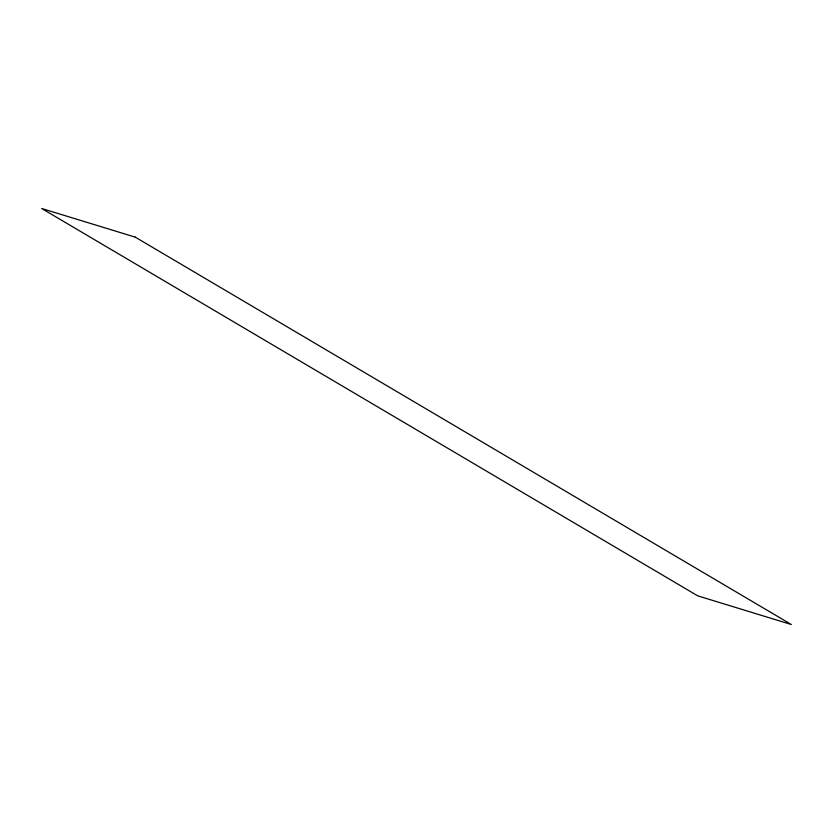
<?xml version="1.0" encoding="UTF-8"?>
<svg xmlns="http://www.w3.org/2000/svg" width="833" height="833" viewBox="0 0 833 833"><rect width="100%" height="100%" fill="white"/><g stroke="black" fill="none" stroke-linecap="round" stroke-linejoin="round"><path stroke-width="1.25" d="M135.258 237.145L41.65 208.479L697.742 595.855L791.35 624.521L135.258 237.145"/></g></svg>
